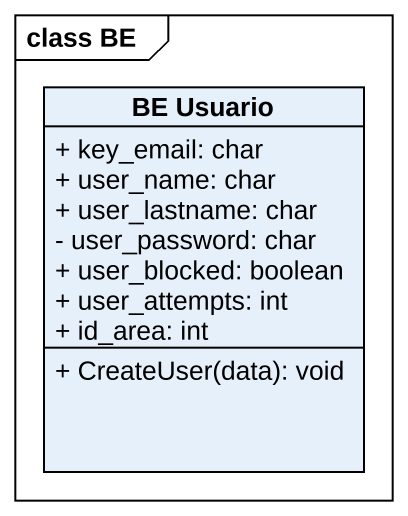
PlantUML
@startuml
mainframe class BE
hide circle
hide empty members
skinparam classAttributeIconSize 0
class "BE Usuario" as BE_Usuario {
  + key_email: char
  + user_name: char
  + user_lastname: char
  - user_password: char
  + user_blocked: boolean
  + user_attempts: int
  + id_area: int
  + CreateUser(data): void
}
@enduml
